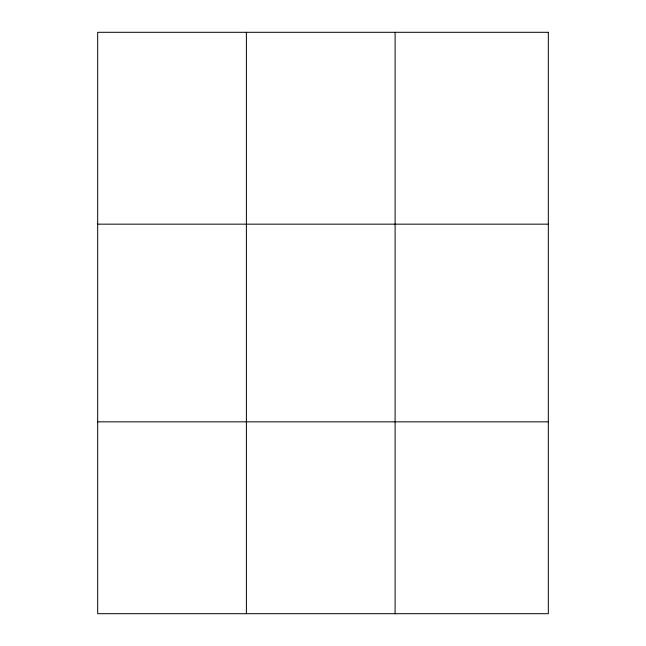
<?xml version="1.0" encoding="UTF-8"?>
<svg xmlns="http://www.w3.org/2000/svg" width="646" height="646" viewBox="0 0 646 646"><rect width="100%" height="100%" fill="white"/><g stroke="black" fill="none" stroke-linecap="round" stroke-linejoin="round"><path stroke-width="0.97" d="M246.392 32.3L246.392 613.7M395.102 32.3L395.102 613.7M97.675 224.162L548.325 224.162M97.675 421.838L548.325 421.838M548.325 32.3L548.325 613.7L97.675 613.7L97.675 32.3L548.325 32.3"/></g></svg>
